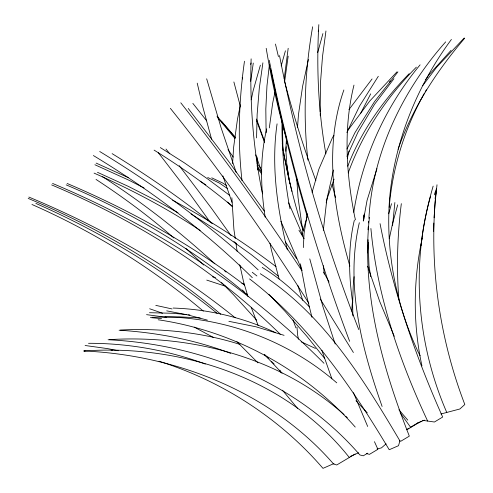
<?xml version="1.0" encoding="UTF-8"?>
<svg xmlns="http://www.w3.org/2000/svg" width="493" height="493" viewBox="0 0 493 493"><rect width="100%" height="100%" fill="white"/><g stroke="black" fill="none" stroke-linecap="round" stroke-linejoin="round"><path stroke-width="0.74" d="M251.128 58.858C249.717 103.099 253.217 147.475 261.9 190.883L262.566 193.835M282.008 121.37C281.694 149.453 284.473 177.498 289.243 205.162L290.026 208.835M282.397 123.232L282.957 150.248M256.563 137.917L257.149 114.253L259.281 88.426L262.898 62.827M433.6 231.316L433.834 223.027M318.829 24.65C316.346 67.787 318.336 111.227 325.861 153.798M303.337 247.585L304.064 233.288L307.355 213.783M286.451 139.044L285.811 149.478L286.92 165.888L288.787 177.763M285.922 151.277L286.199 146.729M286.384 143.697L286.618 139.907M232.554 163.614L233.657 147.105L237.478 119.133L240.381 105.095M434.099 217.764L435.109 202.734L437.008 184.783M392.557 225.708L394.868 202.549M297.513 127.256L298.493 114.425L302.61 86.281L308.402 59.505M435.874 193.392C429.027 264.766 439.14 337.576 464.813 404.506L459.864 408.987L440.915 413.997M351.682 311.077L352.563 299.59M363.865 219.385L364.278 214.079M367.994 229.818L368.24 226.762M368.542 222.941L368.659 221.412M368.9 218.356C372.646 152.787 402.374 90.564 445.69 41.868M284.227 78.683L288.183 48.296M363.292 221.049L363.779 215.102M389.199 207.454C392.477 167.454 404.833 128.088 424.467 93.115M369.411 217.401C361.289 292.355 382.149 366.971 409.326 436.139L400.914 441.18L399.503 440.908M354.06 276.702L353.235 285.774L352.618 303.867L352.883 315.89M421.028 245.539C423.16 225.406 427.511 205.556 433.15 186.126M277.078 123.854C271.002 166.036 277.3 208.835 287.37 249.902M367.408 252.884L368.524 242.42M401.327 203.658C397.352 235.488 396.341 267.717 398.899 299.707M323.328 230.305L326.834 199.369L333.502 169.986M269.394 64.645L266.966 85.868L265.819 108.904L266.103 132.833M244.479 61.231C238.865 100.708 237.46 140.906 242.001 180.567M269.326 127.915L272.66 103.265L274.946 92.222M325.953 30.979L322.508 56.516L320.518 82.294L320.148 112.028M284.781 80.593L288.171 56.171M250.684 81.296L253.279 63.061M312.636 26.795C304.914 70.727 302.912 115.726 307.915 160.089M318.268 31.601L318.496 30.116M435.085 198.587L435.319 197.077M435.559 195.567L436.638 188.77M301.987 234.434L307.336 216.107M363.347 220.815L367.057 200.392L376.972 168.655M266.75 128.846C259.688 157.76 260.643 187.938 265.172 217.16M353.98 85.098C343.301 128.063 346.197 173.074 354.59 216.162L355.453 219.872M354.387 220.026C347.941 247.147 348.643 275.464 352.735 302.887M353.758 212.292C362.053 158.284 385.162 106.882 420.098 64.854M359.335 222.694C345.082 284.369 361.548 348.175 382.1 406.454M251.22 99.832L253.106 90.854L260.378 65.181M422.218 238.137C413.202 280.061 412.789 323.975 421.953 365.911M389.267 238.815L392.656 223.187L397.709 204.866M347.331 158.278L349.038 150.975M326.193 202.888L327.407 197.724L334.081 179.132M430.414 196.707C410.743 267.748 417.448 345.02 446.775 412.45M317.683 52.597L322.921 33.592M250.66 64.447L251.066 62.975M388.712 213.771L391.504 203.695M281.176 65.945L285.422 50.797M312.063 192.325L318.891 169.124L332.362 137.898L333.903 135.279M343.874 89.979C323.827 147.031 333.558 209.439 349.876 266.146M334.242 193.096L334.716 191.648M434.333 194.772L436.015 189.768M398.073 149.311C412.265 108.183 436.57 71.282 464.616 38.294M347.744 166.24C361.104 131.323 383.178 100.27 409.221 73.66M348.187 172.981C362.571 133.098 386.66 97.22 416.382 67.14M346.949 156.367L357.961 132.167L374.563 104.306L393.95 78.689M346.85 132.469L359.613 105.946L378.304 76.292M346.93 149.071L354.978 132.629L374.594 101.527L397.913 71.904M360.654 113.347L370.705 93.843M348.902 109.686L372.061 78.972M425.237 91.803L426.402 89.825M451.403 39.446C417.281 85.566 394.887 140.425 389.673 197.718C385.397 250.672 395.768 304.273 418.31 352.304L420.128 355.693M425.625 79.632L429.113 74.696L451.077 50.317M347.454 130.91L369.781 101.01L396.939 71.886M422.797 85.523L436.515 67.399L464.227 37.979M389.464 81.955L390.487 80.84M386.099 443.842L381.446 447.878L377.077 448.969M406.916 429.391L408.857 428.226M410.151 427.456L417.978 422.778M367.698 453.178L363.286 455.809L359.878 454.959C297.365 382.574 202.438 344.262 108.096 339.739M406.805 429.816L421.256 421.176M355.182 454.004L336.768 464.961L333.625 464.055C271.483 392.582 177.289 355.188 83.902 350.985C182.12 343.966 286.944 378.575 349.297 457.51M416.721 423.524L424.418 420.147M334.032 463.525L322.989 468.35C279.747 418.249 222.103 381.04 159.029 361.233M350.159 456.475L358.596 452.79M109.483 339.622C193.219 334.513 280.757 357.986 344.108 414.607M120.495 330.027C160.773 328.03 201.52 332.19 240.036 344.441M111.085 350.295L112.466 350.27M83.902 350.985L85.055 350.967M152.146 317.295L179.125 316.826L200.226 317.991M149.478 312.704L173.444 313.301L186.902 314.614M88.524 343.301C128.309 343.233 168.021 350.258 205.341 364.068M164.97 316.833C227.606 318.127 289.52 341.643 336.768 382.851M173.111 308.051C208.545 309.216 243.659 317.56 275.716 332.75M119.103 330.218C157.144 332.541 194.988 339.819 230.675 353.358M150.414 317.603L161.581 318.607M188.4 314.762L189.897 314.91M228.881 321.325L255.941 326.779L284.067 335.326M146.563 314.651L166.381 317.295M85.11 345.501L107.764 348.643L118.258 350.751M422.513 420.326L434.407 422.014L442.671 417.053C415.007 355.077 392.939 290.377 380.06 223.656M158.167 319.778C233.824 330.92 304.742 369.719 355.25 427.08M212.557 276.869L215.503 277.436M166.702 310.855L187.759 314.922L207.356 320.117M155.788 305.37L172.051 308.945M366.552 453.634L369.479 454.343L377.903 449.302L374.452 441.685M241.835 283.469L244.004 284.067M206.752 280.098L225.843 286.341M149.669 308.76L162.511 313.246M301.168 341.803L315.452 348.44M28.859 197.058C102.587 227.865 172.951 267.514 235.21 317.775M28.187 198.414C97.528 227.378 163.386 265.511 220.747 314.251M52.56 183.427C153.212 225.652 247.024 285.533 323.981 363.273M67.134 183.47C130.084 210.141 190.23 243.739 244.682 285.17M51.673 184.924C135.945 220.457 215.003 269.844 280.252 334.248M66.179 184.875C131.545 212.594 193.533 248.983 247.597 295.165M96.141 163.091L128.229 177.585M94.89 164.742L129.043 180.272L144.036 187.975M97.472 172.304L128.402 186.428L158.789 201.902L177.961 212.723M94.089 173.117C130.91 189.374 166.726 208.101 200.22 230.471M35.835 203.406C100.652 231.981 161.944 268.71 217.043 313.265M31.953 204.478C93.756 231.679 151.671 267.619 203.332 311.12M211.731 177.819L222.953 183.156L226.607 185.614M207.695 177.486L219.428 183.1L227.353 188.468M194.224 327.093L213.309 337.403M172.593 200.195C208.668 219.742 243.394 241.835 276.049 266.682M191.05 213.944L222.885 234.292L251.27 254.622L278.2 276.043M99.709 151.493C156.071 185.873 209.704 224.974 258.172 269.868M93.374 155.535C150.63 190.23 204.601 230.656 252.33 277.695M112.121 153.643C146.828 175.058 180.623 198.05 212.323 223.736M160.317 147.58L184.216 162.752L208.231 179.347L229.812 195.499M260.273 273.707C322.866 313.271 363.045 378.525 399.922 440.89L398.504 445.703L389.224 449.739C351.478 386.549 308.704 324.024 249.569 278.915M154.106 150.118C181.356 167.065 207.633 185.639 232.24 206.265M262.221 267.403C279.876 278.114 295.412 291.967 309.487 306.997M200.164 181.171L205.821 184.875M102.562 176.722C142.434 202.389 179.914 231.685 214.819 263.773M96.024 179.427C123.232 197.2 149.416 216.587 173.887 237.983M252.262 272.259L256.915 275.975M224.377 270.651L226.059 272.056M233.965 241.582L236.27 243.567M185.947 248.472L203.751 265.061M227.606 202.044L232.468 206.752M345.716 416.178L347.331 417.744M264.421 354.492L268.192 358.189M271.427 361.363L274.126 364M236.88 341.655L257.968 362.879M355.952 400.723L367.267 412.851M221.591 282.625L233.288 294.5L256.606 320.123M242.408 289.995L244.516 292.164M245.576 293.249L247.683 295.418M268.87 294.29L285.09 311.373L306.849 336.275L324.536 358.269M264.439 354.449L282.045 373.226M216.982 116.12L235.278 137.713M221.382 121.112L235.364 137.331M217.777 117.815L235.062 138.588M398.899 409.745L407.797 420.135M282.446 390.203L297.556 408.37M192.849 103.37L206.69 120.847M165.999 149.052L169.777 153.791M179.212 165.642L211.466 208.268L231.051 235.642M257.093 163.756L260.39 167.903M170.368 108.355C220.26 170.578 266.448 235.746 308.864 303.281M158.308 152.707L187.63 190.809L210.098 222.029M180.783 102.803C223.458 156.928 263.829 212.871 301.728 270.447M188.252 108.472L228.69 161.47L264.285 211.047M400.125 412.764L410.749 427.456M227.982 149.625L233.251 157.07M256.982 165.833L261.413 172.051M257.703 168.384L261.666 173.955M285.404 241.847L296.687 258.807M239.302 264.766L240.985 267.329M320.259 299.085L353.395 352.507M298.943 230.219L304.095 238.735M323.611 272.124L329.077 282.101M279.895 370.169L281.361 372.788M394.271 336.294L379.684 301.402L367.636 266.208M427.634 421.053C399.287 360.254 377.028 295.64 370.902 228.499M302.11 270.454L280.887 221.228M303.041 236.042L288.633 202.839M367.667 426.463L353.456 392.656M358.75 329.552C324.191 240.855 297.612 149.059 279.513 55.598M251.227 307.342L258.221 325.633M264.581 142.508L256.699 120.939M331.888 378.834L321.837 350.264M292.984 319.994L295.905 327.857M349.623 341.341C315.31 250.043 288.485 155.961 269.258 60.349M315.884 180.641C303.694 147.684 293.082 114.136 284.27 80.119M261.789 171.965L255.707 154.857M264.156 140.246L256.508 119.029M335.185 344.022L322.909 306.578L309.777 258.905M236.239 172.519L221.067 127.675L206.672 78.812M231.981 202.333L222.898 175.896M303.318 230.995C294.999 205.55 288.633 179.489 283.752 153.169M297.747 285.324L302.77 300.373M242.168 77.555L242.636 79.022M279.118 278.989L271.378 250L270.022 243.308M247.961 296.478L243.61 281.99L239.974 265.641M307.324 216.828C292.774 168.113 280.653 118.684 270.54 68.86M211.583 139.18L202.906 107.264L197.225 83.163M240.356 106.371L233.879 81.967M285.108 133.72C277.152 105.644 271.021 77.081 266.195 48.308M285.515 135.181L286.125 137.381M311.958 317.264L306.128 293.871L300.434 263.847M332.054 184.364L335.474 197.496M291.911 191.37L288.602 177.936L283.993 154.944L282.236 143.383M275.458 44.056L278.428 56.621M298.524 339.215L297.704 335.505L296.977 327.087M303.17 230.607L301.728 223.89L298.006 197.175L296.811 179.039M286.864 164.872L289.816 183.673M370.693 276.696L368.98 265.481L368.012 239.697M235.253 238.513L233.91 229.399L231.876 197.755M235.925 243.067L237.151 251.424M323.408 265.684L324.258 274.077M257.592 168.458L257.734 169.98M320.204 113.55L320.29 115.843M257.075 157.008L257.383 166.178"/></g></svg>
